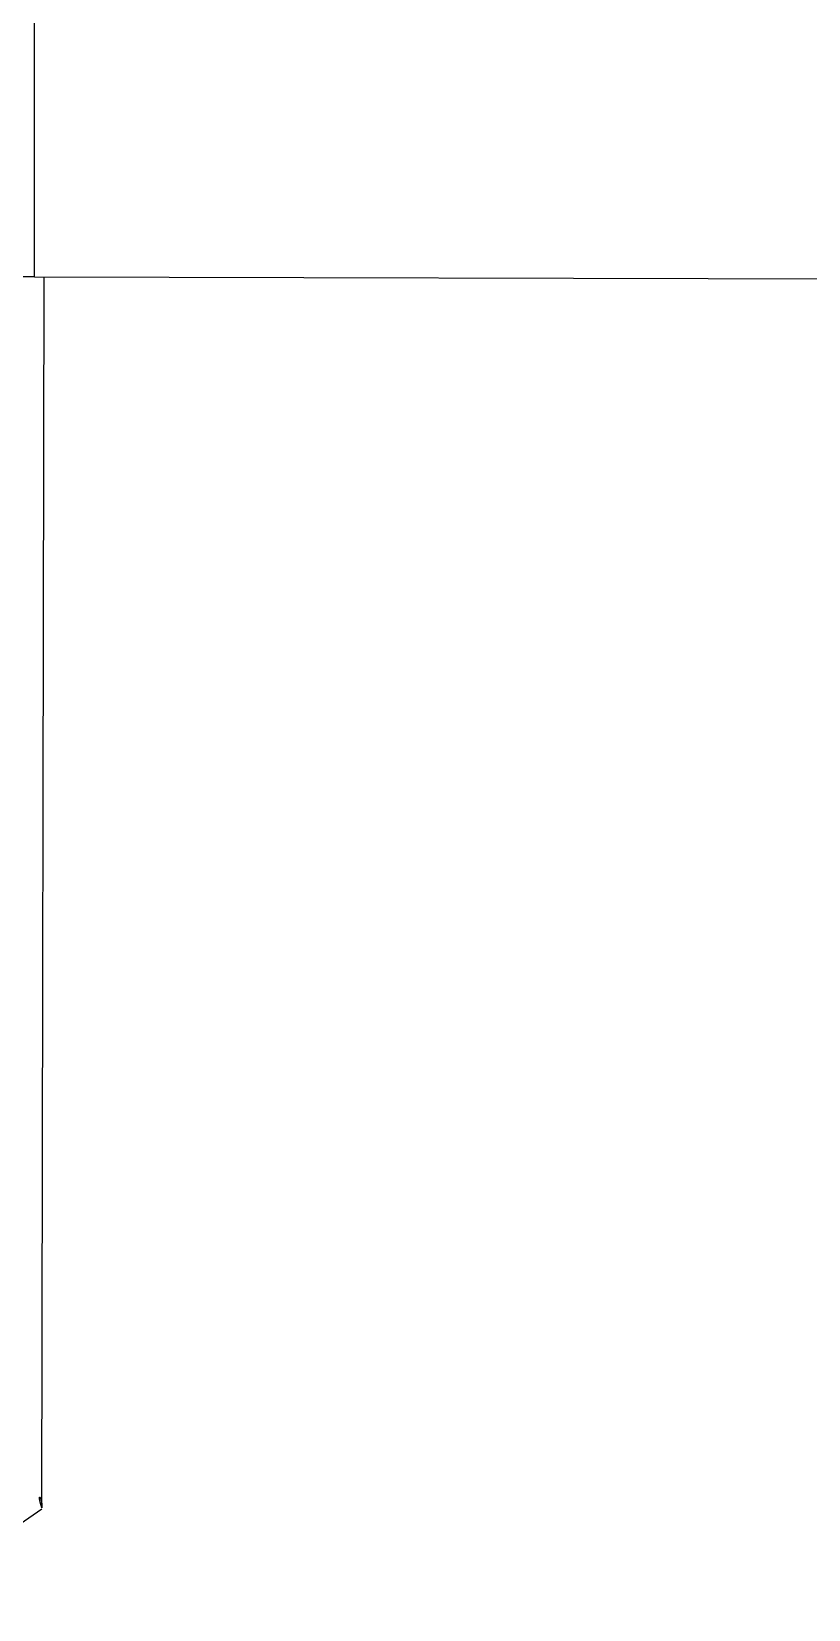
# Model space of a CAD drawing. Header units: millimetres. Extents: x -3.16865624 to -3.16864864, y -11.87708813 to -11.87708127.
# Drawn here: x -3.1686535234 to -3.1686534907, y -11.8770875698 to -11.8770875033 of the extents above; entities that cross this region are included whole.
import ezdxf

# ---------------------------------------------------------------- set-up
doc = ezdxf.new("R2010")
doc.units = ezdxf.units.MM

msp = doc.modelspace()

# ---------------------------------------------------------------- linework, layer by layer
at = {"color": 7, "linetype": 'Continuous', "lineweight": 25}
for p, q in [((-3.1686535233, -11.8770875136), (-3.1686535233, -11.8770875011)), ((-3.1686535233, -11.8770875136), (-3.1686535742, -11.8770875135)), ((-3.1686535233, -11.8770875136), (-3.1686531996, -11.8770875144)), ((-3.168653523, -11.8770875655), (-3.1686535229, -11.8770875136)), ((-3.168653523, -11.8770875656), (-3.1686535291, -11.8770875698))]:
    msp.add_line(p, q, dxfattribs=at)
msp.add_ellipse((-3.1686535255, -11.8770875673), major_axis=(0.00000000233, 0.00000000232), ratio=0.3943, start_param=5.8734, end_param=6.6588, dxfattribs=at)

doc.saveas('drawing.dxf')
